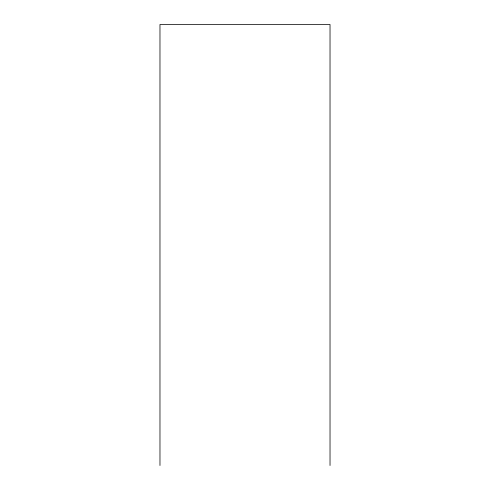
<?xml version="1.0" encoding="UTF-8"?>
<svg xmlns="http://www.w3.org/2000/svg" width="490" height="490" viewBox="0 0 490 490"><rect width="100%" height="100%" fill="white"/><g stroke="black" fill="none" stroke-linecap="round" stroke-linejoin="round"><path stroke-width="0.73" d="M330.027 465.5L330.027 24.5L159.973 24.5L159.973 465.5"/></g></svg>
